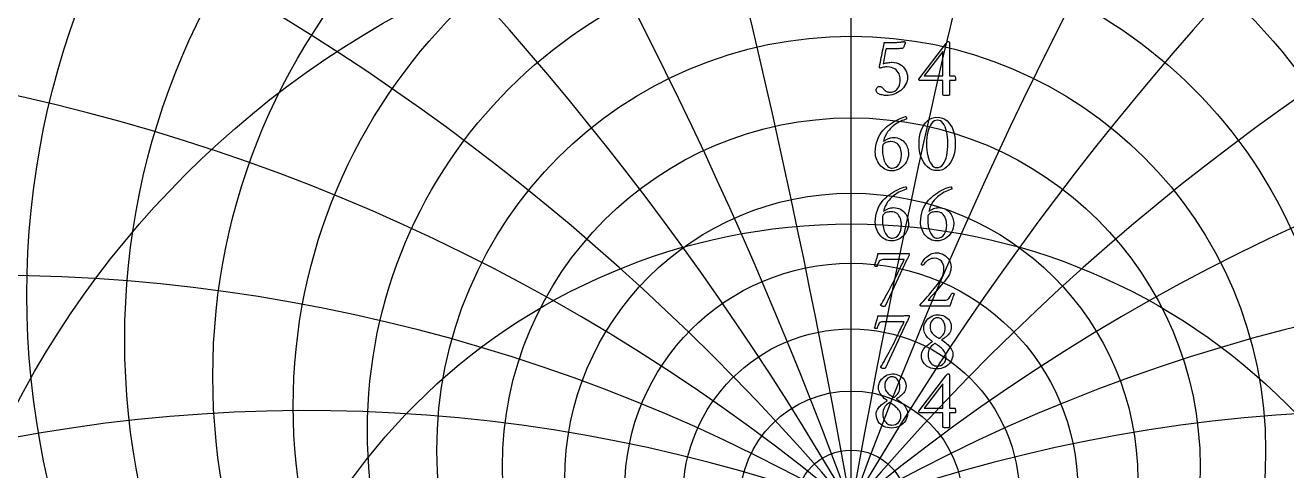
# Model space of a CAD drawing. Header units: millimetres. Extents: x -71 to 71, y -71 to 73.
# Drawn here: x -40.3 to 21.3, y 18 to 39.8 of the extents above; entities that cross this region are included whole.
import ezdxf

# ---------------------------------------------------------------- set-up
doc = ezdxf.new("R2010")
doc.units = ezdxf.units.MM
for name, color, linetype in [('CUT_OUTER', 1, 'Continuous'), ('ENGRAVE', 7, 'Continuous'), ('ENGRAVE_FINE', 8, 'Continuous'), ('TEXT', 5, 'Continuous')]:
    doc.layers.add(name, color=color, linetype=linetype)

msp = doc.modelspace()

# ---------------------------------------------------------------- linework, layer by layer
at = {"layer": 'CUT_OUTER'}
msp.add_arc((-0.0002, -0.0002), 71.2199, 143.788848, 87.803032, dxfattribs=at)
at = {"layer": 'ENGRAVE'}
msp.add_lwpolyline([(0, -70.2), (0, 70.2)], dxfattribs=at)
for centre, radius in [((0, 0), 70.2), ((0, 26.6246), 40.2362), ((0, 24.427), 35.4591), ((0, 22.6432), 31.1599), ((0, 21.1869), 27.2366), ((0, 0), 45.9522), ((0, 19.9952), 23.6118), ((0, 19.0218), 20.2251), ((0, 18.2318), 17.0285), ((0, 17.5993), 13.9828), ((0, 0), 30.0798), ((0, 17.1046), 11.0549), ((0, 16.7334), 8.2166), ((0, 16.4751), 5.443), ((0, 16.3228), 2.7112)]:
    msp.add_circle(centre, radius, dxfattribs=at)
for centre, radius, start, end in [((0, 29.3573), 45.6298, 132.219432, 47.780568), ((0, 32.7997), 51.8337, 159.954591, 20.045409), ((0, 37.2113), 59.1294, 179.387133, 0.612867)]:
    msp.add_arc(centre, radius, start, end, dxfattribs=at)
at = {"layer": 'ENGRAVE_FINE'}
for centre, radius, start, end in [((-414.1098, -56.7462), 420.4981, 4.779127, 17.401802), ((-414.1098, -56.7462), 420.4981, 4.779127, 17.401802), ((414.1098, -56.7462), 420.4981, 162.598198, 175.220873), ((414.1098, -56.7462), 420.4981, 162.598198, 175.220873), ((-200.6173, -56.7462), 213.4925, 9.614941, 34.898449), ((-200.6173, -56.7462), 213.4925, 9.614941, 34.898449), ((200.6173, -56.7462), 213.4925, 145.101551, 170.385059), ((200.6173, -56.7462), 213.4925, 145.101551, 170.385059), ((-126.4722, -56.7462), 146.0375, 14.56643, 52.566013), ((-126.4722, -56.7462), 146.0375, 14.56643, 52.566013), ((126.4722, -56.7462), 146.0375, 127.433987, 165.43357), ((126.4722, -56.7462), 146.0375, 127.433987, 165.43357), ((-87.0203, -56.7462), 113.597, 19.697338, 70.43411), ((-87.0203, -56.7462), 113.597, 19.697338, 70.43411), ((87.0203, -56.7462), 113.597, 109.56589, 160.302662), ((87.0203, -56.7462), 113.597, 109.56589, 160.302662), ((-61.27, -56.7462), 95.3192, 25.078922, 88.440652), ((-61.27, -56.7462), 95.3192, 25.078922, 88.440652), ((61.27, -56.7462), 95.3192, 91.559348, 154.921078), ((61.27, -56.7462), 95.3192, 91.559348, 154.921078), ((-42.1574, -56.7462), 84.3148, 30.79319, 100.876652), ((-42.1574, -56.7462), 84.3148, 30.79319, 100.876652), ((42.1574, -56.7462), 84.3148, 79.123348, 149.20681), ((42.1574, -56.7462), 84.3148, 79.123348, 149.20681), ((-26.5766, -56.7462), 77.7049, 36.936769, 111.475271), ((-26.5766, -56.7462), 77.7049, 36.936769, 111.475271), ((26.5766, -56.7462), 77.7049, 68.524729, 143.063231), ((26.5766, -56.7462), 77.7049, 68.524729, 143.063231)]:
    msp.add_arc(centre, radius, start, end, dxfattribs=at)
at = {"layer": 'TEXT'}
for points in [[(1.9845, 37.9783), (2.1003, 37.9715), (2.2071, 37.9513), (2.3048, 37.9176), (2.3934, 37.8703), (2.4727, 37.8129), (2.5423, 37.7484), (2.6024, 37.6769), (2.6529, 37.5984), (2.6928, 37.5158), (2.7214, 37.4318), (2.7385, 37.3466), (2.7442, 37.26), (2.7386, 37.1587), (2.7219, 37.0623), (2.694, 36.9709), (2.655, 36.8843), (2.6067, 36.8034), (2.5512, 36.7286), (2.4884, 36.6601), (2.4183, 36.5979), (2.3424, 36.5422), (2.2621, 36.4935), (2.1774, 36.4519), (2.0883, 36.4173), (1.9964, 36.39), (1.9035, 36.3706), (1.8096, 36.3589), (1.7146, 36.355), (1.6727, 36.3564), (1.6259, 36.3607), (1.5741, 36.3678), (1.5174, 36.3778), (1.4597, 36.3909), (1.4048, 36.4074), (1.3528, 36.4273), (1.3036, 36.4505), (1.2943, 36.4588), (1.2828, 36.4712), (1.2694, 36.4878), (1.2538, 36.5086), (1.2393, 36.5317), (1.2289, 36.5553), (1.2226, 36.5794), (1.2206, 36.6041), (1.2238, 36.6456), (1.2335, 36.683), (1.2498, 36.7162), (1.2725, 36.7452), (1.2993, 36.7689), (1.328, 36.7857), (1.3585, 36.7958), (1.3908, 36.7992), (1.4301, 36.7952), (1.465, 36.7831), (1.4955, 36.763), (1.5216, 36.7349), (1.5456, 36.7036), (1.5698, 36.6741), (1.5943, 36.6465), (1.6191, 36.6207), (1.6496, 36.5938), (1.683, 36.5714), (1.7192, 36.5534), (1.7582, 36.5397), (1.7986, 36.5297), (1.8386, 36.5226), (1.8785, 36.5183), (1.918, 36.5169), (1.9721, 36.5207), (2.0265, 36.5319), (2.0811, 36.5508), (2.136, 36.5771), (2.1888, 36.6121), (2.2372, 36.657), (2.2812, 36.7118), (2.3208, 36.7764), (2.3534, 36.8518), (2.3768, 36.9388), (2.3908, 37.0375), (2.3955, 37.1479), (2.3915, 37.2129), (2.3794, 37.2792), (2.3593, 37.3468), (2.3311, 37.4157), (2.2942, 37.4827), (2.2476, 37.5444), (2.1914, 37.601), (2.1256, 37.6524), (2.0491, 37.695), (1.9606, 37.7255), (1.8602, 37.7438), (1.7478, 37.7499), (1.7118, 37.7488), (1.67, 37.7453), (1.6225, 37.7394), (1.5693, 37.7312), (1.5172, 37.7215), (1.4728, 37.711), (1.4362, 37.6997), (1.4074, 37.6877), (1.4013, 37.6888), (1.3955, 37.6923), (1.3899, 37.6982), (1.3846, 37.7063), (1.38, 37.7158), (1.3768, 37.7255), (1.3748, 37.7355), (1.3742, 37.7458), (1.397, 37.8599), (1.4199, 37.9741), (1.4427, 38.0883), (1.4655, 38.2025), (1.488, 38.3147), (1.5096, 38.423), (1.5305, 38.5274), (1.5506, 38.628), (1.5692, 38.7221), (1.5854, 38.807), (1.5993, 38.8829), (1.6108, 38.9497), (2.2087, 38.9497), (2.2504, 38.9503), (2.2927, 38.9518), (2.3355, 38.9544), (2.3789, 38.958), (2.4206, 38.9623), (2.4588, 38.9669), (2.4933, 38.9717), (2.5242, 38.9767), (2.5496, 38.9813), (2.5678, 38.9845), (2.5787, 38.9865), (2.5823, 38.9871), (2.5923, 38.9811), (2.6015, 38.9757), (2.6099, 38.9708), (2.6176, 38.9664), (2.6239, 38.9617), (2.6285, 38.956), (2.6312, 38.9492), (2.6321, 38.9414), (2.6312, 38.9327), (2.6285, 38.9191), (2.6239, 38.9006), (2.6176, 38.8771), (2.6095, 38.8505), (2.5999, 38.8226), (2.5888, 38.7934), (2.5761, 38.7629), (2.5619, 38.7328), (2.5465, 38.7048), (2.5298, 38.6789), (2.5117, 38.655), (2.4681, 38.6508), (2.4204, 38.6467), (2.3685, 38.6425), (2.3124, 38.6384), (2.2517, 38.6347), (2.1858, 38.6321), (2.1147, 38.6306), (2.0384, 38.6301), (1.698, 38.6301), (1.6795, 38.5383), (1.6612, 38.4458), (1.6431, 38.3526), (1.6254, 38.2585), (1.6076, 38.1652), (1.5895, 38.0743), (1.5713, 37.9857), (1.5527, 37.8994), (1.5975, 37.9153), (1.6487, 37.93), (1.7064, 37.9434), (1.7707, 37.9554), (1.8346, 37.9654), (1.8916, 37.9726), (1.9415, 37.9768), (1.9845, 37.9783)], [(4.7328, 38.9871), (4.7483, 38.9856), (4.7614, 38.9809), (4.7721, 38.9731), (4.7806, 38.9622), (4.7869, 38.9497), (4.7915, 38.9373), (4.7942, 38.9248), (4.7951, 38.9124), (4.7951, 37.314), (5.0359, 37.314), (5.046, 37.3109), (5.0556, 37.3016), (5.0647, 37.286), (5.0733, 37.2642), (5.0805, 37.2382), (5.0857, 37.2102), (5.0888, 37.1801), (5.0899, 37.1479), (5.0891, 37.1267), (5.0868, 37.1085), (5.0829, 37.0935), (5.0774, 37.0815), (4.7951, 37.0815), (4.7951, 36.3716), (4.7934, 36.3709), (4.7884, 36.369), (4.7799, 36.3658), (4.7681, 36.3612), (4.7488, 36.3567), (4.7178, 36.3534), (4.6751, 36.3515), (4.6207, 36.3508), (4.5572, 36.3529), (4.5118, 36.3591), (4.4845, 36.3695), (4.4754, 36.384), (4.4754, 37.0815), (3.3337, 37.0815), (3.324, 37.0884), (3.3156, 37.0966), (3.3084, 37.106), (3.3026, 37.1168), (3.2981, 37.1278), (3.2948, 37.1381), (3.2929, 37.1476), (3.2922, 37.1562), (4.6124, 38.8833), (4.6239, 38.8967), (4.6374, 38.9119), (4.6529, 38.9289), (4.6706, 38.9477), (4.6885, 38.9649), (4.7048, 38.9772), (4.7196, 38.9846), (4.7328, 38.9871)], [(4.4754, 38.5014), (3.5662, 37.314), (4.4754, 37.314)], [(2.0509, 34.3), (2.1525, 34.295), (2.2455, 34.2803), (2.33, 34.2556), (2.4059, 34.2211), (2.4738, 34.1789), (2.5346, 34.1313), (2.588, 34.0783), (2.6342, 34.0197), (2.6738, 33.9577), (2.7074, 33.8942), (2.735, 33.829), (2.7567, 33.7623), (2.773, 33.6966), (2.7847, 33.6342), (2.7917, 33.5751), (2.794, 33.5195), (2.7872, 33.4093), (2.7665, 33.3031), (2.7322, 33.2007), (2.684, 33.1022), (2.6243, 33.0104), (2.5553, 32.9279), (2.477, 32.8547), (2.3893, 32.7909), (2.2939, 32.7391), (2.1926, 32.7021), (2.0853, 32.6799), (1.972, 32.6725), (1.8829, 32.6776), (1.7982, 32.6928), (1.7179, 32.7181), (1.642, 32.7535), (1.571, 32.7972), (1.5055, 32.8474), (1.4454, 32.9041), (1.3908, 32.9673), (1.3419, 33.0357), (1.2989, 33.1079), (1.262, 33.1841), (1.231, 33.2642), (1.2064, 33.346), (1.1889, 33.4276), (1.1784, 33.509), (1.1749, 33.5901), (1.1811, 33.7437), (1.1998, 33.8931), (1.231, 34.0384), (1.2745, 34.1796), (1.3301, 34.3142), (1.397, 34.4401), (1.4754, 34.5571), (1.5652, 34.6653), (1.6405, 34.7426), (1.7214, 34.8169), (1.8076, 34.888), (1.8994, 34.9559), (1.9943, 35.02), (2.0903, 35.0794), (2.1874, 35.1342), (2.2855, 35.1843), (2.3824, 35.2286), (2.4759, 35.2663), (2.5661, 35.2971), (2.6529, 35.3213), (2.6661, 35.3183), (2.6768, 35.3093), (2.6848, 35.2944), (2.6902, 35.2735), (2.6939, 35.2513), (2.6965, 35.2325), (2.698, 35.2171), (2.6985, 35.205), (2.632, 35.1822), (2.561, 35.1552), (2.4856, 35.1241), (2.4059, 35.0888), (2.3237, 35.0483), (2.2414, 35.0016), (2.1587, 34.9487), (2.0758, 34.8895), (1.9949, 34.8232), (1.918, 34.7489), (1.8454, 34.6665), (1.7769, 34.5761), (1.7144, 34.4766), (1.6596, 34.3669), (1.6126, 34.2472), (1.5735, 34.1173), (1.629, 34.1584), (1.6876, 34.1946), (1.7494, 34.2259), (1.8143, 34.2522), (1.8789, 34.2731), (1.9398, 34.288), (1.9972, 34.297), (2.0509, 34.3)], [(4.1931, 35.2964), (4.3308, 35.2852), (4.4573, 35.2517), (4.5726, 35.1959), (4.6768, 35.1178), (4.7694, 35.0212), (4.8501, 34.9097), (4.9189, 34.7835), (4.9757, 34.6425), (5.0202, 34.4906), (5.052, 34.3316), (5.0711, 34.1657), (5.0774, 33.9928), (5.0709, 33.8198), (5.0515, 33.6539), (5.019, 33.495), (4.9736, 33.343), (4.9159, 33.2019), (4.8465, 33.0753), (4.7654, 32.9632), (4.6726, 32.8656), (4.5687, 32.7866), (4.4542, 32.7301), (4.329, 32.6963), (4.1931, 32.685), (4.0608, 32.6963), (3.9378, 32.7301), (3.8242, 32.7866), (3.7198, 32.8656), (3.626, 32.9632), (3.5439, 33.0753), (3.4735, 33.2019), (3.4147, 33.343), (3.3684, 33.495), (3.3353, 33.6539), (3.3155, 33.8198), (3.3088, 33.9928), (3.3153, 34.1657), (3.3348, 34.3316), (3.3672, 34.4906), (3.4126, 34.6425), (3.4705, 34.7835), (3.5403, 34.9097), (3.622, 35.0212), (3.7157, 35.1178), (3.8203, 35.1959), (3.9347, 35.2517), (4.059, 35.2852), (4.1931, 35.2964)], [(4.2139, 35.1469), (4.1318, 35.1372), (4.0556, 35.108), (3.9854, 35.0593), (3.9212, 34.9912), (3.8635, 34.9068), (3.8127, 34.8091), (3.769, 34.6981), (3.7323, 34.574), (3.7032, 34.4396), (3.6825, 34.2979), (3.67, 34.149), (3.6659, 33.9928), (3.67, 33.8382), (3.6825, 33.6902), (3.7032, 33.5487), (3.7323, 33.4136), (3.7685, 33.2884), (3.8107, 33.1764), (3.8588, 33.0777), (3.9129, 32.9922), (3.9722, 32.9232), (4.0359, 32.8739), (4.104, 32.8443), (4.1765, 32.8345), (4.264, 32.8446), (4.3436, 32.8749), (4.4155, 32.9255), (4.4796, 32.9964), (4.536, 33.0841), (4.5849, 33.1853), (4.6263, 33.3), (4.6602, 33.4281), (4.6865, 33.5659), (4.7053, 33.7094), (4.7166, 33.8586), (4.7204, 34.0135), (4.7164, 34.1693), (4.7043, 34.3171), (4.6842, 34.4568), (4.656, 34.5885), (4.6207, 34.7097), (4.5792, 34.8179), (4.5315, 34.9131), (4.4775, 34.9954), (4.4182, 35.0617), (4.3545, 35.109), (4.2864, 35.1374), (4.2139, 35.1469)], [(1.5402, 33.9388), (1.5364, 33.9053), (1.533, 33.8713), (1.5301, 33.8368), (1.5278, 33.8018), (1.526, 33.7665), (1.5247, 33.7312), (1.5239, 33.6959), (1.5236, 33.6606), (1.5255, 33.5914), (1.5309, 33.5205), (1.54, 33.4481), (1.5527, 33.3742), (1.5692, 33.3007), (1.5895, 33.2299), (1.6138, 33.1617), (1.642, 33.096), (1.674, 33.0346), (1.7099, 32.9792), (1.7498, 32.9298), (1.7935, 32.8864), (1.841, 32.8509), (1.8921, 32.8256), (1.9468, 32.8105), (2.0052, 32.8054), (2.0984, 32.8168), (2.1827, 32.8511), (2.2582, 32.9082), (2.3249, 32.9881), (2.3794, 33.0851), (2.4183, 33.1936), (2.4417, 33.3135), (2.4495, 33.4447), (2.4462, 33.5304), (2.4365, 33.6129), (2.4203, 33.6923), (2.3976, 33.7686), (2.3678, 33.8397), (2.3306, 33.9035), (2.2859, 33.9601), (2.2336, 34.0094), (2.1731, 34.0493), (2.1038, 34.0779), (2.0257, 34.095), (1.9388, 34.1007), (1.894, 34.099), (1.8469, 34.094), (1.7975, 34.0855), (1.7458, 34.0737), (1.6932, 34.0552), (1.6414, 34.0265), (1.5905, 33.9877), (1.5402, 33.9388)], [(2.0509, 30.8775), (2.1525, 30.8725), (2.2455, 30.8577), (2.33, 30.8331), (2.4059, 30.7986), (2.4738, 30.7564), (2.5346, 30.7088), (2.588, 30.6557), (2.6342, 30.5972), (2.6738, 30.5352), (2.7074, 30.4716), (2.735, 30.4065), (2.7567, 30.3398), (2.773, 30.274), (2.7847, 30.2116), (2.7917, 30.1526), (2.794, 30.0969), (2.7872, 29.9868), (2.7665, 29.8805), (2.7322, 29.7782), (2.684, 29.6797), (2.6243, 29.5879), (2.5553, 29.5053), (2.477, 29.4322), (2.3893, 29.3683), (2.2939, 29.3166), (2.1926, 29.2796), (2.0853, 29.2574), (1.972, 29.25), (1.8829, 29.2551), (1.7982, 29.2703), (1.7179, 29.2956), (1.642, 29.331), (1.571, 29.3747), (1.5055, 29.4249), (1.4454, 29.4816), (1.3908, 29.5448), (1.3419, 29.6132), (1.2989, 29.6854), (1.262, 29.7616), (1.231, 29.8416), (1.2064, 29.9235), (1.1889, 30.0051), (1.1784, 30.0864), (1.1749, 30.1675), (1.1811, 30.3211), (1.1998, 30.4706), (1.231, 30.6159), (1.2745, 30.7571), (1.3301, 30.8917), (1.397, 31.0176), (1.4754, 31.1346), (1.5652, 31.2428), (1.6405, 31.3201), (1.7214, 31.3943), (1.8076, 31.4654), (1.8994, 31.5334), (1.9943, 31.5975), (2.0903, 31.6569), (2.1874, 31.7117), (2.2855, 31.7617), (2.3824, 31.8061), (2.4759, 31.8437), (2.5661, 31.8746), (2.6529, 31.8987), (2.6661, 31.8958), (2.6768, 31.8868), (2.6848, 31.8719), (2.6902, 31.851), (2.6939, 31.8288), (2.6965, 31.81), (2.698, 31.7946), (2.6985, 31.7825), (2.632, 31.7597), (2.561, 31.7327), (2.4856, 31.7015), (2.4059, 31.6663), (2.3237, 31.6258), (2.2414, 31.5791), (2.1587, 31.5261), (2.0758, 31.467), (1.9949, 31.4007), (1.918, 31.3263), (1.8454, 31.244), (1.7769, 31.1535), (1.7144, 31.054), (1.6596, 30.9444), (1.6126, 30.8246), (1.5735, 30.6948), (1.629, 30.7359), (1.6876, 30.7721), (1.7494, 30.8034), (1.8143, 30.8297), (1.8789, 30.8506), (1.9398, 30.8655), (1.9972, 30.8745), (2.0509, 30.8775)], [(4.2596, 30.8775), (4.3611, 30.8725), (4.4542, 30.8577), (4.5386, 30.8331), (4.6145, 30.7986), (4.6825, 30.7564), (4.7432, 30.7088), (4.7967, 30.6557), (4.8429, 30.5972), (4.8824, 30.5352), (4.916, 30.4716), (4.9437, 30.4065), (4.9653, 30.3398), (4.9817, 30.274), (4.9934, 30.2116), (5.0004, 30.1526), (5.0027, 30.0969), (4.9958, 29.9868), (4.9752, 29.8805), (4.9408, 29.7782), (4.8927, 29.6797), (4.833, 29.5879), (4.764, 29.5053), (4.6856, 29.4322), (4.5979, 29.3683), (4.5026, 29.3166), (4.4012, 29.2796), (4.2939, 29.2574), (4.1807, 29.25), (4.0915, 29.2551), (4.0068, 29.2703), (3.9265, 29.2956), (3.8506, 29.331), (3.7797, 29.3747), (3.7141, 29.4249), (3.6541, 29.4816), (3.5994, 29.5448), (3.5505, 29.6132), (3.5076, 29.6854), (3.4706, 29.7616), (3.4396, 29.8416), (3.4151, 29.9235), (3.3976, 30.0051), (3.3871, 30.0864), (3.3836, 30.1675), (3.3898, 30.3211), (3.4085, 30.4706), (3.4396, 30.6159), (3.4832, 30.7571), (3.5387, 30.8917), (3.6057, 31.0176), (3.684, 31.1346), (3.7738, 31.2428), (3.8492, 31.3201), (3.93, 31.3943), (4.0163, 31.4654), (4.108, 31.5334), (4.203, 31.5975), (4.299, 31.6569), (4.396, 31.7117), (4.4941, 31.7617), (4.591, 31.8061), (4.6846, 31.8437), (4.7747, 31.8746), (4.8615, 31.8987), (4.8748, 31.8958), (4.8854, 31.8868), (4.8935, 31.8719), (4.8989, 31.851), (4.9025, 31.8288), (4.9051, 31.81), (4.9067, 31.7946), (4.9072, 31.7825), (4.8407, 31.7597), (4.7697, 31.7327), (4.6943, 31.7015), (4.6145, 31.6663), (4.5324, 31.6258), (4.45, 31.5791), (4.3674, 31.5261), (4.2845, 31.467), (4.2035, 31.4007), (4.1267, 31.3263), (4.0541, 31.244), (3.9855, 31.1535), (3.923, 31.054), (3.8683, 30.9444), (3.8213, 30.8246), (3.7821, 30.6948), (3.8376, 30.7359), (3.8963, 30.7721), (3.958, 30.8034), (4.0229, 30.8297), (4.0875, 30.8506), (4.1485, 30.8655), (4.2058, 30.8745), (4.2596, 30.8775)], [(1.5402, 30.5163), (1.5364, 30.4828), (1.533, 30.4488), (1.5301, 30.4143), (1.5278, 30.3793), (1.526, 30.344), (1.5247, 30.3087), (1.5239, 30.2734), (1.5236, 30.2381), (1.5255, 30.1688), (1.5309, 30.098), (1.54, 30.0256), (1.5527, 29.9516), (1.5692, 29.8782), (1.5895, 29.8074), (1.6138, 29.7391), (1.642, 29.6735), (1.674, 29.6121), (1.7099, 29.5567), (1.7498, 29.5073), (1.7935, 29.4638), (1.841, 29.4284), (1.8921, 29.4031), (1.9468, 29.3879), (2.0052, 29.3829), (2.0984, 29.3943), (2.1827, 29.4285), (2.2582, 29.4856), (2.3249, 29.5655), (2.3794, 29.6626), (2.4183, 29.771), (2.4417, 29.8909), (2.4495, 30.0222), (2.4462, 30.1078), (2.4365, 30.1904), (2.4203, 30.2698), (2.3976, 30.346), (2.3678, 30.4171), (2.3306, 30.481), (2.2859, 30.5375), (2.2336, 30.5868), (2.1731, 30.6268), (2.1038, 30.6553), (2.0257, 30.6725), (1.9388, 30.6782), (1.894, 30.6765), (1.8469, 30.6714), (1.7975, 30.663), (1.7458, 30.6512), (1.6932, 30.6326), (1.6414, 30.604), (1.5905, 30.5652), (1.5402, 30.5163)], [(3.7489, 30.5163), (3.745, 30.4828), (3.7416, 30.4488), (3.7388, 30.4143), (3.7365, 30.3793), (3.7346, 30.344), (3.7333, 30.3087), (3.7326, 30.2734), (3.7323, 30.2381), (3.7341, 30.1688), (3.7396, 30.098), (3.7486, 30.0256), (3.7614, 29.9516), (3.7778, 29.8782), (3.7982, 29.8074), (3.8225, 29.7391), (3.8506, 29.6735), (3.8827, 29.6121), (3.9186, 29.5567), (3.9584, 29.5073), (4.0022, 29.4638), (4.0496, 29.4284), (4.1008, 29.4031), (4.1555, 29.3879), (4.2139, 29.3829), (4.307, 29.3943), (4.3914, 29.4285), (4.4669, 29.4856), (4.5336, 29.5655), (4.5881, 29.6626), (4.627, 29.771), (4.6503, 29.8909), (4.6581, 30.0222), (4.6549, 30.1078), (4.6451, 30.1904), (4.6289, 30.2698), (4.6062, 30.346), (4.5765, 30.4171), (4.5393, 30.481), (4.4945, 30.5375), (4.4422, 30.5868), (4.3818, 30.6268), (4.3125, 30.6553), (4.2344, 30.6725), (4.1475, 30.6782), (4.1027, 30.6765), (4.0556, 30.6714), (4.0062, 30.663), (3.9544, 30.6512), (3.9019, 30.6326), (3.8501, 30.604), (3.7991, 30.5652), (3.7489, 30.5163)], [(2.5325, 28.6311), (2.5727, 28.6315), (2.6145, 28.6326), (2.6578, 28.6346), (2.7027, 28.6373), (2.7437, 28.64), (2.7754, 28.642), (2.7977, 28.6432), (2.8106, 28.6435), (2.8215, 28.6412), (2.8293, 28.6342), (2.834, 28.6225), (2.8356, 28.6062), (2.8332, 28.5835), (2.8262, 28.5569), (2.8145, 28.5264), (2.7982, 28.492), (2.7792, 28.455), (2.7598, 28.4168), (2.7398, 28.3772), (2.7193, 28.3363), (1.6523, 26.0571), (1.6451, 26.0516), (1.6357, 26.0478), (1.6243, 26.0454), (1.6108, 26.0446), (1.5867, 26.0461), (1.56, 26.0503), (1.5306, 26.0575), (1.4987, 26.0675), (1.4697, 26.0793), (1.4489, 26.0919), (1.4365, 26.1052), (1.4323, 26.1194), (1.4855, 26.2024), (1.5413, 26.2937), (1.5997, 26.3934), (1.6606, 26.5013), (1.7233, 26.615), (1.7868, 26.7317), (1.851, 26.8516), (1.916, 26.9746), (1.9806, 27.0986), (2.0436, 27.2216), (2.1051, 27.3436), (2.1651, 27.4645), (2.2227, 27.5822), (2.2772, 27.6944), (2.3285, 27.8012), (2.3768, 27.9025), (2.4212, 27.9962), (2.4609, 28.08), (2.4959, 28.1539), (2.5263, 28.218), (2.5508, 28.2698), (2.5683, 28.3067), (2.5788, 28.3289), (2.5823, 28.3363), (1.5527, 28.3363), (1.4961, 28.3317), (1.4468, 28.3176), (1.4048, 28.2943), (1.37, 28.2616), (1.3399, 28.2188), (1.3119, 28.1651), (1.286, 28.1005), (1.2621, 28.025), (1.2574, 28.0141), (1.2476, 28.0063), (1.2325, 28.0016), (1.2123, 28), (1.2051, 28.0006), (1.1962, 28.0021), (1.1854, 28.0047), (1.1728, 28.0084), (1.1602, 28.0125), (1.1495, 28.0167), (1.1405, 28.0208), (1.1334, 28.025), (1.16, 28.1084), (1.1858, 28.1926), (1.2108, 28.2776), (1.2351, 28.3633), (1.2573, 28.4447), (1.2761, 28.5164), (1.2915, 28.5785), (1.3036, 28.6311)], [(5.0276, 26.6715), (5.0066, 26.62), (4.985, 26.5651), (4.963, 26.5069), (4.9404, 26.4453), (4.9181, 26.3831), (4.8968, 26.3233), (4.8766, 26.2658), (4.8574, 26.2107), (4.8403, 26.1611), (4.8262, 26.1204), (4.8154, 26.0885), (4.8076, 26.0654), (3.4043, 26.0654), (3.398, 26.0702), (3.3913, 26.0763), (3.3845, 26.0837), (3.3773, 26.0924), (3.371, 26.1013), (3.3664, 26.1095), (3.3637, 26.1169), (3.3628, 26.1235), (3.4484, 26.22), (3.5351, 26.3186), (3.6228, 26.4193), (3.7115, 26.5221), (3.7998, 26.6256), (3.8859, 26.7286), (3.97, 26.8311), (4.052, 26.9331), (4.1301, 27.0327), (4.2025, 27.1282), (4.2692, 27.2195), (4.3301, 27.3067), (4.3868, 27.3952), (4.4324, 27.478), (4.4667, 27.555), (4.49, 27.6264), (4.5054, 27.6957), (4.5164, 27.7665), (4.5231, 27.8389), (4.5253, 27.9129), (4.5173, 28.0125), (4.4936, 28.1038), (4.454, 28.1869), (4.3986, 28.2616), (4.331, 28.3234), (4.2549, 28.3675), (4.1702, 28.3939), (4.0769, 28.4028), (3.9985, 28.3983), (3.9253, 28.3851), (3.8574, 28.3631), (3.7946, 28.3322), (3.7372, 28.2961), (3.6856, 28.2585), (3.6397, 28.2193), (3.5994, 28.1786), (3.5652, 28.1396), (3.5372, 28.1059), (3.5154, 28.0774), (3.4998, 28.054), (3.4872, 28.0557), (3.4744, 28.0608), (3.4613, 28.0692), (3.4479, 28.081), (3.4361, 28.0936), (3.4277, 28.1044), (3.4226, 28.1133), (3.4209, 28.1204), (3.4299, 28.1424), (3.4443, 28.1708), (3.4641, 28.2057), (3.4894, 28.2471), (3.5202, 28.2922), (3.5564, 28.3384), (3.598, 28.3856), (3.6451, 28.4339), (3.6969, 28.4809), (3.7525, 28.5242), (3.8121, 28.5639), (3.8755, 28.6), (3.9429, 28.6299), (4.0141, 28.6513), (4.0892, 28.6642), (4.1682, 28.6685), (4.2636, 28.6624), (4.3545, 28.6441), (4.4411, 28.6136), (4.5232, 28.5709), (4.5989, 28.5186), (4.6664, 28.4593), (4.7256, 28.393), (4.7764, 28.3197), (4.8173, 28.2416), (4.8465, 28.1609), (4.864, 28.0776), (4.8698, 27.9917), (4.8659, 27.9059), (4.8543, 27.8226), (4.8348, 27.7419), (4.8076, 27.6638), (4.7736, 27.5883), (4.7339, 27.5153), (4.6885, 27.445), (4.6374, 27.3773), (4.5648, 27.2887), (4.4884, 27.1972), (4.4081, 27.1029), (4.3239, 27.0057), (4.2389, 26.9087), (4.1563, 26.8148), (4.076, 26.7239), (3.998, 26.6362), (3.9251, 26.5544), (3.86, 26.4811), (3.8026, 26.4163), (3.7531, 26.3602), (4.5585, 26.3602), (4.6159, 26.365), (4.668, 26.3794), (4.7145, 26.4034), (4.7557, 26.437), (4.7934, 26.4804), (4.8299, 26.534), (4.865, 26.5977), (4.8989, 26.6715), (4.9049, 26.6824), (4.9145, 26.6902), (4.9277, 26.6949), (4.9446, 26.6964), (4.9518, 26.6959), (4.9612, 26.6944), (4.9726, 26.6918), (4.9861, 26.6881), (4.9996, 26.684), (5.011, 26.6798), (5.0203, 26.6757), (5.0276, 26.6715)], [(2.5325, 25.5992), (2.5727, 25.5995), (2.6145, 25.6007), (2.6578, 25.6027), (2.7027, 25.6054), (2.7437, 25.6081), (2.7754, 25.6101), (2.7977, 25.6112), (2.8106, 25.6116), (2.8215, 25.6093), (2.8293, 25.6023), (2.834, 25.5906), (2.8356, 25.5743), (2.8332, 25.5515), (2.8262, 25.525), (2.8145, 25.4945), (2.7982, 25.4601), (2.7792, 25.4231), (2.7598, 25.3848), (2.7398, 25.3453), (2.7193, 25.3044), (1.6523, 23.0252), (1.6451, 23.0197), (1.6357, 23.0158), (1.6243, 23.0135), (1.6108, 23.0127), (1.5867, 23.0141), (1.56, 23.0184), (1.5306, 23.0255), (1.4987, 23.0355), (1.4697, 23.0473), (1.4489, 23.0599), (1.4365, 23.0733), (1.4323, 23.0874), (1.4855, 23.1705), (1.5413, 23.2618), (1.5997, 23.3614), (1.6606, 23.4694), (1.7233, 23.583), (1.7868, 23.6998), (1.851, 23.8197), (1.916, 23.9427), (1.9806, 24.0667), (2.0436, 24.1897), (2.1051, 24.3116), (2.1651, 24.4326), (2.2227, 24.5502), (2.2772, 24.6625), (2.3285, 24.7692), (2.3768, 24.8706), (2.4212, 24.9642), (2.4609, 25.048), (2.4959, 25.122), (2.5263, 25.1861), (2.5508, 25.2378), (2.5683, 25.2748), (2.5788, 25.297), (2.5823, 25.3044), (1.5527, 25.3044), (1.4961, 25.2997), (1.4468, 25.2857), (1.4048, 25.2624), (1.37, 25.2297), (1.3399, 25.1869), (1.3119, 25.1331), (1.286, 25.0685), (1.2621, 24.993), (1.2574, 24.9821), (1.2476, 24.9743), (1.2325, 24.9697), (1.2123, 24.9681), (1.2051, 24.9686), (1.1962, 24.9702), (1.1854, 24.9728), (1.1728, 24.9764), (1.1602, 24.9806), (1.1495, 24.9847), (1.1405, 24.9889), (1.1334, 24.993), (1.16, 25.0764), (1.1858, 25.1606), (1.2108, 25.2456), (1.2351, 25.3314), (1.2573, 25.4127), (1.2761, 25.4845), (1.2915, 25.5466), (1.3036, 25.5992)], [(4.2139, 25.6407), (4.3033, 25.6363), (4.3888, 25.623), (4.4704, 25.601), (4.5481, 25.5701), (4.6201, 25.5309), (4.6846, 25.484), (4.7415, 25.4292), (4.791, 25.3667), (4.8309, 25.2966), (4.8595, 25.2193), (4.8766, 25.1347), (4.8823, 25.0428), (4.8776, 24.9666), (4.8636, 24.8955), (4.8403, 24.8296), (4.8076, 24.7688), (4.7683, 24.7128), (4.7251, 24.6609), (4.678, 24.6132), (4.627, 24.5696), (4.5747, 24.5296), (4.5237, 24.4928), (4.474, 24.459), (4.4256, 24.4284), (4.4147, 24.4237), (4.4111, 24.418), (4.4147, 24.4113), (4.4256, 24.4035), (4.4878, 24.3677), (4.5496, 24.3267), (4.6113, 24.2805), (4.6726, 24.2291), (4.7313, 24.1736), (4.7847, 24.115), (4.833, 24.0532), (4.8761, 23.9883), (4.9115, 23.9211), (4.9368, 23.8524), (4.952, 23.7821), (4.957, 23.7102), (4.9503, 23.6111), (4.93, 23.5171), (4.8963, 23.4284), (4.8491, 23.3448), (4.7908, 23.2682), (4.724, 23.2), (4.6486, 23.1405), (4.5647, 23.0895), (4.4748, 23.0486), (4.3815, 23.0195), (4.2849, 23.0019), (4.1848, 22.9961), (4.0778, 23.0013), (3.9767, 23.0169), (3.8816, 23.0428), (3.7925, 23.0791), (3.7112, 23.1248), (3.6394, 23.1788), (3.5773, 23.241), (3.5247, 23.3116), (3.4829, 23.3892), (3.4531, 23.4725), (3.4352, 23.5615), (3.4292, 23.6562), (3.4329, 23.7211), (3.4438, 23.7828), (3.4619, 23.8415), (3.4874, 23.897), (3.5182, 23.9494), (3.5527, 23.9987), (3.5909, 24.0449), (3.6327, 24.088), (3.6764, 24.1279), (3.7204, 24.1648), (3.7646, 24.1985), (3.8091, 24.2291), (3.8518, 24.2569), (3.8906, 24.2821), (3.9255, 24.3046), (3.9565, 24.3246), (3.9627, 24.3306), (3.9648, 24.336), (3.9627, 24.341), (3.9565, 24.3454), (3.9141, 24.373), (3.8698, 24.4061), (3.8238, 24.4446), (3.7759, 24.4886), (3.7289, 24.5373), (3.6856, 24.5898), (3.6459, 24.6462), (3.6098, 24.7066), (3.5799, 24.7704), (3.5585, 24.8373), (3.5456, 24.9074), (3.5413, 24.9806), (3.5472, 25.0662), (3.5647, 25.1487), (3.5939, 25.2281), (3.6347, 25.3044), (3.6852, 25.3756), (3.7432, 25.4398), (3.8087, 25.4971), (3.8818, 25.5473), (3.9601, 25.5881), (4.0416, 25.6173), (4.1262, 25.6348), (4.2139, 25.6407)], [(4.1931, 25.4995), (4.1232, 25.4912), (4.0587, 25.4663), (3.9997, 25.4248), (3.9461, 25.3667), (3.9016, 25.2971), (3.8698, 25.2214), (3.8508, 25.1394), (3.8444, 25.0511), (3.8489, 24.9773), (3.8626, 24.9095), (3.8853, 24.8476), (3.917, 24.7917), (3.9551, 24.7412), (3.9964, 24.6957), (4.0412, 24.6551), (4.0893, 24.6194), (4.1376, 24.5875), (4.1828, 24.5581), (4.2248, 24.5314), (4.2637, 24.5073), (4.2684, 24.5055), (4.2741, 24.5042), (4.2808, 24.5034), (4.2886, 24.5031), (4.2904, 24.5031), (4.2917, 24.5031), (4.2925, 24.5031), (4.2928, 24.5031), (4.2987, 24.5034), (4.3042, 24.5042), (4.3091, 24.5055), (4.3135, 24.5073), (4.3727, 24.5514), (4.4256, 24.6007), (4.4723, 24.6552), (4.5128, 24.7149), (4.5455, 24.7797), (4.5688, 24.8498), (4.5829, 24.925), (4.5875, 25.0055), (4.5845, 25.0652), (4.5756, 25.1238), (4.5607, 25.1814), (4.5398, 25.238), (4.5135, 25.2917), (4.4822, 25.3407), (4.446, 25.3851), (4.4049, 25.4248), (4.3589, 25.4575), (4.3083, 25.4808), (4.2531, 25.4949), (4.1931, 25.4995)], [(4.1931, 23.1414), (4.2877, 23.1492), (4.3722, 23.1725), (4.4465, 23.2115), (4.5107, 23.266), (4.5625, 23.3332), (4.5995, 23.4102), (4.6217, 23.4971), (4.629, 23.5939), (4.6246, 23.6553), (4.6114, 23.7148), (4.5893, 23.7726), (4.5585, 23.8285), (4.5216, 23.8819), (4.4817, 23.9323), (4.4386, 23.9795), (4.3924, 24.0236), (4.3454, 24.0642), (4.3, 24.1009), (4.2562, 24.1338), (4.2139, 24.1627), (4.1763, 24.1871), (4.1464, 24.2063), (4.1244, 24.2203), (4.1101, 24.2291), (4.1023, 24.2328), (4.0956, 24.2354), (4.0899, 24.2369), (4.0852, 24.2374), (4.0795, 24.2372), (4.0748, 24.2364), (4.0712, 24.2351), (4.0686, 24.2333), (3.9911, 24.1796), (3.9248, 24.1222), (3.8697, 24.0612), (3.8257, 23.9966), (3.7921, 23.9263), (3.7681, 23.8482), (3.7537, 23.7623), (3.7489, 23.6687), (3.7531, 23.5886), (3.7655, 23.5145), (3.7863, 23.4464), (3.8153, 23.3843), (3.8508, 23.3286), (3.8906, 23.28), (3.9348, 23.2383), (3.9835, 23.2037), (4.0347, 23.1764), (4.0867, 23.157), (4.1395, 23.1453), (4.1931, 23.1414)], [(2.0052, 22.7566), (2.0946, 22.7522), (2.1801, 22.739), (2.2617, 22.7169), (2.3394, 22.6861), (2.4114, 22.6469), (2.4759, 22.5999), (2.5329, 22.5452), (2.5823, 22.4826), (2.6223, 22.4126), (2.6508, 22.3352), (2.6679, 22.2506), (2.6736, 22.1588), (2.669, 22.0825), (2.655, 22.0114), (2.6316, 21.9455), (2.5989, 21.8848), (2.5596, 21.8287), (2.5164, 21.7768), (2.4693, 21.7291), (2.4183, 21.6855), (2.366, 21.6456), (2.315, 21.6087), (2.2654, 21.575), (2.217, 21.5444), (2.2061, 21.5397), (2.2024, 21.534), (2.2061, 21.5272), (2.217, 21.5194), (2.2791, 21.4836), (2.341, 21.4426), (2.4026, 21.3965), (2.464, 21.3451), (2.5226, 21.2896), (2.5761, 21.2309), (2.6243, 21.1692), (2.6674, 21.1043), (2.7028, 21.0371), (2.7281, 20.9683), (2.7433, 20.898), (2.7484, 20.8261), (2.7416, 20.727), (2.7214, 20.6331), (2.6877, 20.5443), (2.6404, 20.4608), (2.5822, 20.3841), (2.5154, 20.316), (2.44, 20.2564), (2.356, 20.2055), (2.2661, 20.1646), (2.1729, 20.1354), (2.0762, 20.1179), (1.9762, 20.1121), (1.8691, 20.1172), (1.7681, 20.1328), (1.673, 20.1588), (1.5838, 20.1951), (1.5025, 20.2408), (1.4307, 20.2947), (1.3686, 20.357), (1.3161, 20.4276), (1.2743, 20.5052), (1.2444, 20.5884), (1.2265, 20.6774), (1.2206, 20.7722), (1.2242, 20.837), (1.2351, 20.8988), (1.2533, 20.9574), (1.2787, 21.013), (1.3096, 21.0654), (1.3441, 21.1147), (1.3822, 21.1609), (1.424, 21.2039), (1.4677, 21.2439), (1.5117, 21.2807), (1.5559, 21.3145), (1.6004, 21.3451), (1.6431, 21.3728), (1.6819, 21.398), (1.7168, 21.4206), (1.7478, 21.4406), (1.7541, 21.4465), (1.7561, 21.452), (1.7541, 21.4569), (1.7478, 21.4613), (1.7054, 21.489), (1.6612, 21.522), (1.6151, 21.5606), (1.5672, 21.6046), (1.5203, 21.6532), (1.4769, 21.7058), (1.4372, 21.7622), (1.4012, 21.8225), (1.3712, 21.8863), (1.3498, 21.9533), (1.3369, 22.0233), (1.3327, 22.0965), (1.3385, 22.1821), (1.356, 22.2647), (1.3852, 22.3441), (1.4261, 22.4203), (1.4765, 22.4916), (1.5345, 22.5558), (1.6001, 22.613), (1.6731, 22.6632), (1.7515, 22.7041), (1.8329, 22.7333), (1.9175, 22.7508), (2.0052, 22.7566)], [(1.9845, 22.6155), (1.9145, 22.6072), (1.8501, 22.5823), (1.791, 22.5407), (1.7374, 22.4826), (1.6929, 22.4131), (1.6612, 22.3373), (1.6421, 22.2553), (1.6357, 22.1671), (1.6403, 22.0933), (1.6539, 22.0254), (1.6766, 21.9635), (1.7084, 21.9076), (1.7464, 21.8572), (1.7878, 21.8116), (1.8325, 21.771), (1.8807, 21.7353), (1.9289, 21.7034), (1.9741, 21.6741), (2.0161, 21.6474), (2.055, 21.6232), (2.0597, 21.6214), (2.0654, 21.6201), (2.0722, 21.6193), (2.08, 21.6191), (2.0818, 21.6191), (2.0831, 21.6191), (2.0839, 21.6191), (2.0841, 21.6191), (2.0901, 21.6193), (2.0955, 21.6201), (2.1005, 21.6214), (2.1049, 21.6232), (2.164, 21.6673), (2.217, 21.7166), (2.2637, 21.7711), (2.3041, 21.8308), (2.3368, 21.8957), (2.3602, 21.9657), (2.3742, 22.041), (2.3789, 22.1214), (2.3759, 22.1811), (2.3669, 22.2398), (2.352, 22.2974), (2.3311, 22.3539), (2.3048, 22.4076), (2.2735, 22.4567), (2.2373, 22.501), (2.1962, 22.5407), (2.1503, 22.5734), (2.0997, 22.5968), (2.0444, 22.6108), (1.9845, 22.6155)], [(4.7328, 22.7608), (4.7483, 22.7592), (4.7614, 22.7546), (4.7721, 22.7468), (4.7806, 22.7359), (4.7869, 22.7234), (4.7915, 22.711), (4.7942, 22.6985), (4.7951, 22.6861), (4.7951, 21.0877), (5.0359, 21.0877), (5.046, 21.0846), (5.0556, 21.0752), (5.0647, 21.0597), (5.0733, 21.0379), (5.0805, 21.0119), (5.0857, 20.9839), (5.0888, 20.9538), (5.0899, 20.9216), (5.0891, 20.9003), (5.0868, 20.8822), (5.0829, 20.8671), (5.0774, 20.8552), (4.7951, 20.8552), (4.7951, 20.1453), (4.7934, 20.1446), (4.7884, 20.1427), (4.7799, 20.1394), (4.7681, 20.1349), (4.7488, 20.1303), (4.7178, 20.1271), (4.6751, 20.1252), (4.6207, 20.1245), (4.5572, 20.1266), (4.5118, 20.1328), (4.4845, 20.1432), (4.4754, 20.1577), (4.4754, 20.8552), (3.3337, 20.8552), (3.324, 20.8621), (3.3156, 20.8702), (3.3084, 20.8797), (3.3026, 20.8905), (3.2981, 20.9015), (3.2948, 20.9118), (3.2929, 20.9212), (3.2922, 20.9299), (4.6124, 22.657), (4.6239, 22.6704), (4.6374, 22.6855), (4.6529, 22.7025), (4.6706, 22.7213), (4.6885, 22.7386), (4.7048, 22.7509), (4.7196, 22.7583), (4.7328, 22.7608)], [(4.4754, 22.275), (3.5662, 21.0877), (4.4754, 21.0877)], [(1.9845, 20.2574), (2.079, 20.2651), (2.1635, 20.2885), (2.2378, 20.3274), (2.3021, 20.3819), (2.3538, 20.4491), (2.3908, 20.5262), (2.413, 20.6131), (2.4204, 20.7099), (2.416, 20.7712), (2.4027, 20.8308), (2.3807, 20.8885), (2.3498, 20.9444), (2.313, 20.9979), (2.273, 21.0482), (2.2299, 21.0955), (2.1837, 21.1396), (2.1368, 21.1802), (2.0914, 21.2169), (2.0475, 21.2497), (2.0052, 21.2787), (1.9676, 21.303), (1.9378, 21.3222), (1.9157, 21.3363), (1.9014, 21.3451), (1.8937, 21.3487), (1.8869, 21.3513), (1.8812, 21.3529), (1.8765, 21.3534), (1.8708, 21.3531), (1.8661, 21.3523), (1.8625, 21.351), (1.8599, 21.3492), (1.7825, 21.2955), (1.7162, 21.2382), (1.661, 21.1772), (1.6171, 21.1126), (1.5835, 21.0423), (1.5594, 20.9642), (1.545, 20.8783), (1.5402, 20.7846), (1.5444, 20.7046), (1.5569, 20.6305), (1.5776, 20.5624), (1.6067, 20.5002), (1.6421, 20.4446), (1.6819, 20.3959), (1.7262, 20.3543), (1.7748, 20.3196), (1.8261, 20.2924), (1.8781, 20.2729), (1.9309, 20.2612), (1.9845, 20.2574)]]:
    msp.add_lwpolyline(points, close=True, dxfattribs=at)

doc.saveas('drawing.dxf')
